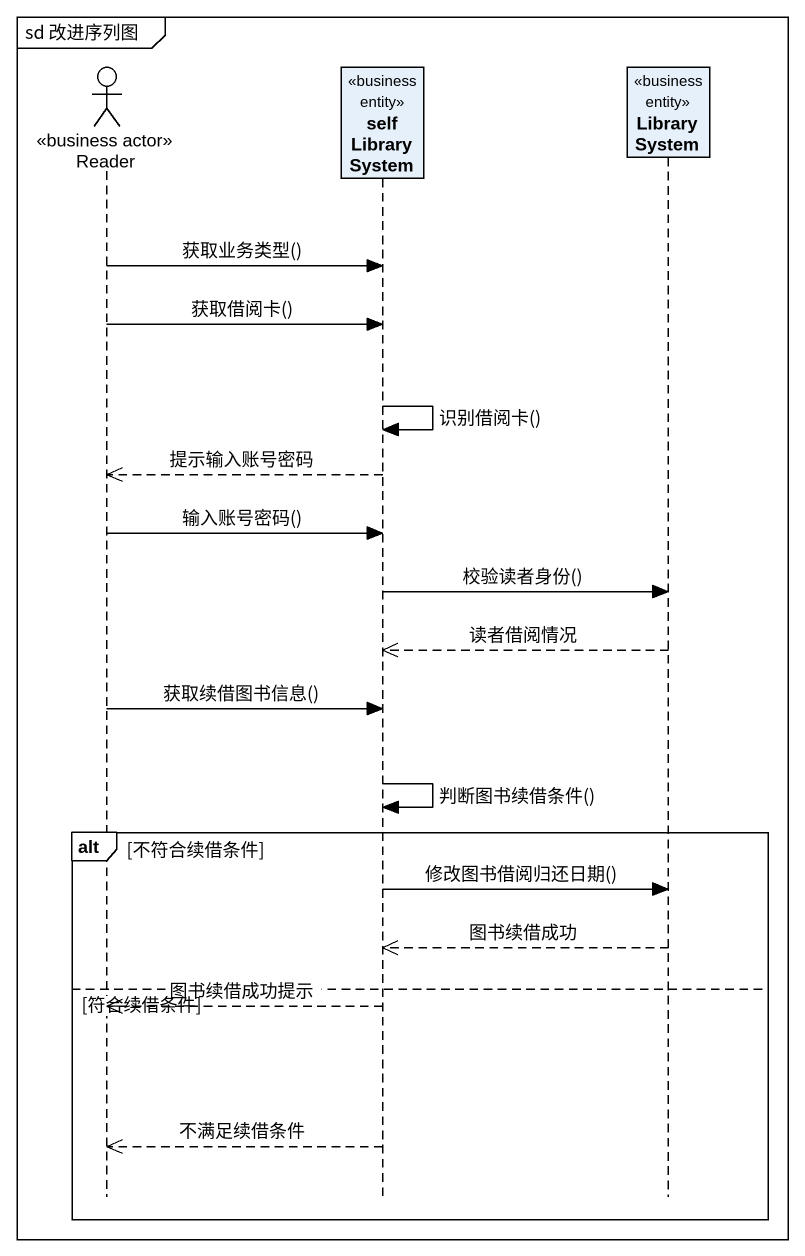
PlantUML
@startuml
mainframe sd 改进序列图
hide footbox
actor Reader <<business actor>>
participant selfLibrarySystem <<business entity>>
participant LibrarySystem <<business entity>>

Reader -> selfLibrarySystem : 获取业务类型()
Reader -> selfLibrarySystem : 获取借阅卡()
selfLibrarySystem -> selfLibrarySystem : 识别借阅卡()
selfLibrarySystem -->> Reader : 提示输入账号密码
Reader -> selfLibrarySystem : 输入账号密码()
selfLibrarySystem -> LibrarySystem : 校验读者身份()
LibrarySystem -->> selfLibrarySystem : 读者借阅情况
Reader -> selfLibrarySystem : 获取续借图书信息()
selfLibrarySystem -> selfLibrarySystem : 判断图书续借条件()
alt 不符合续借条件
  selfLibrarySystem -> LibrarySystem : 修改图书借阅归还日期()
  LibrarySystem -->> selfLibrarySystem : 图书续借成功
else 符合续借条件
  selfLibrarySystem -->> Reader : 图书续借成功提示
  selfLibrarySystem -->> Reader : 不满足续借条件
end
@enduml
